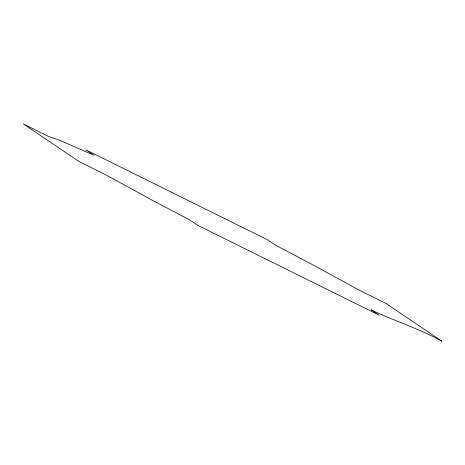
<?xml version="1.0" encoding="UTF-8"?>
<svg xmlns="http://www.w3.org/2000/svg" width="465" height="465" viewBox="0 0 465 465"><rect width="100%" height="100%" fill="white"/><g stroke="black" fill="none" stroke-linecap="round" stroke-linejoin="round"><path stroke-width="0.7" d="M59.776 140.32L48.866 136.559L23.25 123.876L79.114 161.582L104.625 174.212L153.996 201.153L189.813 219.997L197.701 225.322L379.022 315.09L371.163 309.789C394.343 321.141 419.198 328.459 441.75 341.124L385.886 303.418L360.375 290.788L311.004 263.847L275.187 245.003L267.299 239.678L85.978 149.91L93.837 155.211L59.776 140.32"/></g></svg>
